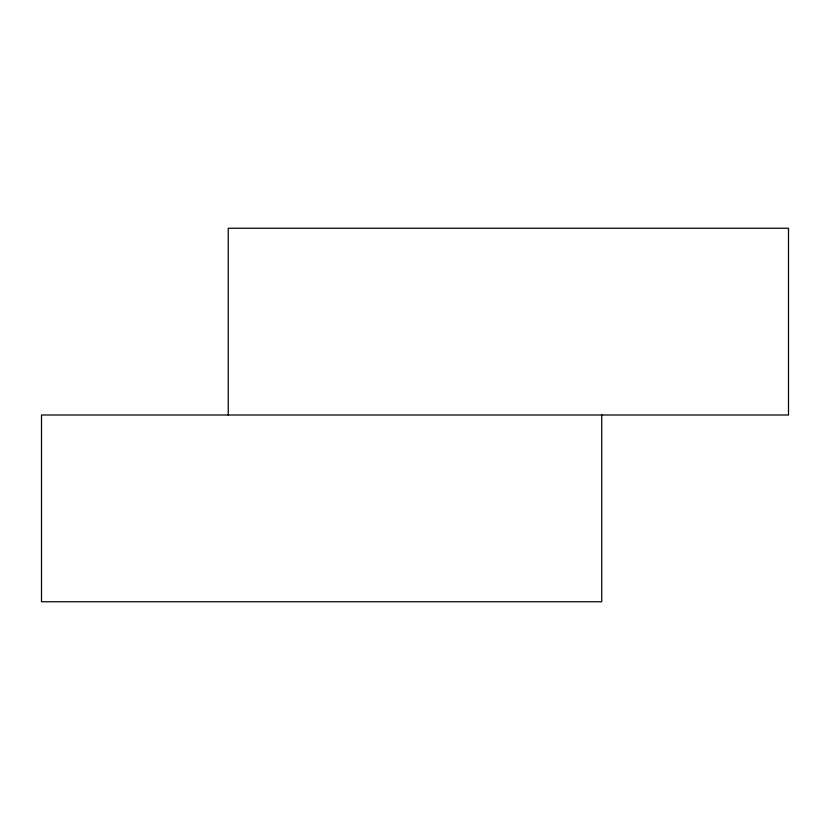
<?xml version="1.0" encoding="UTF-8"?>
<svg xmlns="http://www.w3.org/2000/svg" width="830" height="830" viewBox="0 0 830 830"><rect width="100%" height="100%" fill="white"/><g stroke="black" fill="none" stroke-linecap="round" stroke-linejoin="round"><path stroke-width="1.25" d="M601.75 415L601.75 601.75L41.5 601.75L41.5 415L788.5 415L788.5 228.25L228.25 228.25L228.25 415"/></g></svg>
